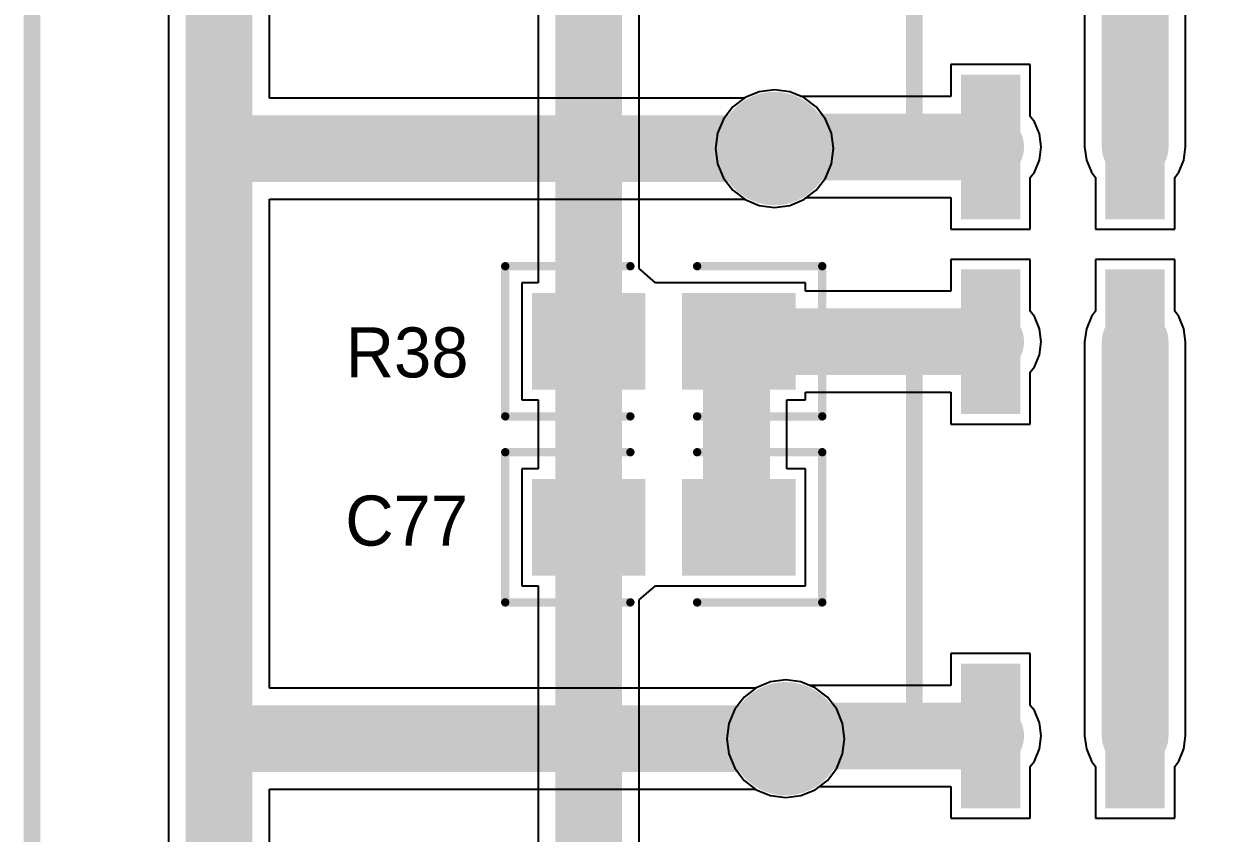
# Model space of a CAD drawing. Header units: millimetres. Extents: x 6.83 to 16.18, y 4.59 to 12.3.
# Drawn here: x 8.837 to 9.547, y 6.225 to 6.71 of the extents above; entities that cross this region are included whole.
import ezdxf

# ---------------------------------------------------------------- set-up
doc = ezdxf.new("R2010")
doc.units = ezdxf.units.MM
doc.header["$MEASUREMENT"] = 0
for name, color, linetype in [('BottomLayer', 5, 'Continuous'), ('BottomSolder', 6, 'Continuous'), ('InternalPlane1', 76, 'Continuous'), ('InternalPlane2', 16, 'Continuous'), ('MultiLayer', 9, 'Continuous'), ('TopLayer', 1, 'Continuous'), ('TopOverlay', 2, 'Continuous'), ('TopPaste', 8, 'Continuous'), ('TopSolder', 216, 'Continuous'), ('ViaHoleLayer', 16, 'Continuous')]:
    doc.layers.add(name, color=color, linetype=linetype)

# ---------------------------------------------------------------- blocks, each defined once
blk = doc.blocks.new('0805_74')
at = {"layer": 'TopLayer'}
for points in [[(-0.057, 0.05), (-0.117, 0.05), (-0.057, 0), (-0.117, 0)], [(0.033, 0.05), (-0.027, 0.05), (0.033, 0), (-0.027, 0)]]:
    blk.add_solid(points, dxfattribs=at)
at = {"layer": 'TopOverlay', "const_width": 0.005}
for points in [[(-0.137, 0.07), (-0.137, -0.02)], [(-0.062, 0.07), (-0.137, 0.07)], [(0.053, 0.07), (-0.022, 0.07)], [(0.053, 0.07), (0.053, -0.02)], [(-0.062, -0.02), (-0.137, -0.02)], [(0.053, -0.02), (-0.022, -0.02)]]:
    blk.add_lwpolyline(points, dxfattribs=at)
at = {"layer": 'TopOverlay', "const_width": 0.0025}
for points in [[(-0.13825, 0.07, 1), (-0.13575, 0.07, 1)], [(-0.13825, 0.07, 1), (-0.13575, 0.07, 1)], [(-0.06325, 0.07, 1), (-0.06075, 0.07, 1)], [(-0.02325, 0.07, 1), (-0.02075, 0.07, 1)], [(0.05175, 0.07, 1), (0.05425, 0.07, 1)], [(0.05175, 0.07, 1), (0.05425, 0.07, 1)], [(-0.13825, -0.02, 1), (-0.13575, -0.02, 1)], [(-0.13825, -0.02, 1), (-0.13575, -0.02, 1)], [(-0.06325, -0.02, 1), (-0.06075, -0.02, 1)], [(-0.02325, -0.02, 1), (-0.02075, -0.02, 1)], [(0.05175, -0.02, 1), (0.05425, -0.02, 1)], [(0.05175, -0.02, 1), (0.05425, -0.02, 1)]]:
    blk.add_lwpolyline(points, format="xyb", close=True, dxfattribs=at)
at = {"layer": 'TopPaste'}
for points in [[(-0.057, 0.05), (-0.117, 0.05), (-0.057, 0), (-0.117, 0)], [(0.033, 0.05), (-0.027, 0.05), (0.033, 0), (-0.027, 0)]]:
    blk.add_solid(points, dxfattribs=at)
at = {"layer": 'TopSolder'}
for points in [[(-0.053, 0.054), (-0.121, 0.054), (-0.053, -0.004), (-0.121, -0.004)], [(0.037, 0.054), (-0.031, 0.054), (0.037, -0.004), (-0.031, -0.004)]]:
    blk.add_solid(points, dxfattribs=at)
blk = doc.blocks.new('AXICOM_IM06_88')
at = {"layer": 'TopLayer'}
for points in [[(-0.13873, 0.0719), (-0.11117, 0.0719), (-0.13873, 0.15064), (-0.11117, 0.15064)], [(-0.01275, 0.0719), (0.01481, 0.0719), (-0.01275, 0.15064), (0.01481, 0.15064)], [(0.07387, 0.0719), (0.10143, 0.0719), (0.07387, 0.15064), (0.10143, 0.15064)], [(0.16048, 0.0719), (0.18804, 0.0719), (0.16048, 0.15064), (0.18804, 0.15064)], [(-0.13873, -0.16432), (-0.11117, -0.16432), (-0.13873, -0.08558), (-0.11117, -0.08558)], [(-0.01275, -0.16432), (0.01481, -0.16432), (-0.01275, -0.08558), (0.01481, -0.08558)], [(0.07387, -0.16432), (0.10143, -0.16432), (0.07387, -0.08558), (0.10143, -0.08558)], [(0.16048, -0.16432), (0.18804, -0.16432), (0.16048, -0.08558), (0.18804, -0.08558)]]:
    blk.add_solid(points, dxfattribs=at)
at = {"layer": 'TopOverlay', "const_width": 0.01}
for points in [[(-0.15495, 0.10005), (-0.17495, 0.10005)], [(-0.17495, 0.10005), (-0.17495, -0.11495)], [(0.22005, 0.10005), (0.20005, 0.10005)], [(0.22005, 0.10005), (0.22005, -0.11495)], [(-0.15495, -0.11495), (-0.17495, -0.09495)], [(-0.15495, -0.11495), (-0.17495, -0.11495)], [(-0.02495, -0.11495), (-0.09995, -0.11495)], [(0.22005, -0.11495), (0.20005, -0.11495)]]:
    blk.add_lwpolyline(points, dxfattribs=at)
at = {"layer": 'TopOverlay', "const_width": 0.005}
for points in [[(-0.17745, 0.10005, 1), (-0.17245, 0.10005, 1)], [(-0.17745, 0.10005, 1), (-0.17245, 0.10005, 1)], [(-0.15745, 0.10005, 1), (-0.15245, 0.10005, 1)], [(0.19755, 0.10005, 1), (0.20255, 0.10005, 1)], [(0.21755, 0.10005, 1), (0.22255, 0.10005, 1)], [(0.21755, 0.10005, 1), (0.22255, 0.10005, 1)], [(-0.17745, -0.09495, 1), (-0.17245, -0.09495, 1)], [(-0.17745, -0.11495, 1), (-0.17245, -0.11495, 1)], [(-0.17745, -0.11495, 1), (-0.17245, -0.11495, 1)], [(-0.15745, -0.11495, 1), (-0.15245, -0.11495, 1)], [(-0.15745, -0.11495, 1), (-0.15245, -0.11495, 1)], [(-0.10245, -0.11495, 1), (-0.09745, -0.11495, 1)], [(-0.02745, -0.11495, 1), (-0.02245, -0.11495, 1)], [(0.19755, -0.11495, 1), (0.20255, -0.11495, 1)], [(0.21755, -0.11495, 1), (0.22255, -0.11495, 1)], [(0.21755, -0.11495, 1), (0.22255, -0.11495, 1)]]:
    blk.add_lwpolyline(points, format="xyb", close=True, dxfattribs=at)
at = {"layer": 'TopPaste'}
for points in [[(-0.13873, 0.0719), (-0.11117, 0.0719), (-0.13873, 0.15064), (-0.11117, 0.15064)], [(-0.01275, 0.0719), (0.01481, 0.0719), (-0.01275, 0.15064), (0.01481, 0.15064)], [(0.07387, 0.0719), (0.10143, 0.0719), (0.07387, 0.15064), (0.10143, 0.15064)], [(0.16048, 0.0719), (0.18804, 0.0719), (0.16048, 0.15064), (0.18804, 0.15064)], [(-0.13873, -0.16432), (-0.11117, -0.16432), (-0.13873, -0.08558), (-0.11117, -0.08558)], [(-0.01275, -0.16432), (0.01481, -0.16432), (-0.01275, -0.08558), (0.01481, -0.08558)], [(0.07387, -0.16432), (0.10143, -0.16432), (0.07387, -0.08558), (0.10143, -0.08558)], [(0.16048, -0.16432), (0.18804, -0.16432), (0.16048, -0.08558), (0.18804, -0.08558)]]:
    blk.add_solid(points, dxfattribs=at)
at = {"layer": 'TopSolder'}
for points in [[(-0.14273, 0.0679), (-0.10717, 0.0679), (-0.14273, 0.15464), (-0.10717, 0.15464)], [(-0.01675, 0.0679), (0.01881, 0.0679), (-0.01675, 0.15464), (0.01881, 0.15464)], [(0.06987, 0.0679), (0.10543, 0.0679), (0.06987, 0.15464), (0.10543, 0.15464)], [(0.15648, 0.0679), (0.19204, 0.0679), (0.15648, 0.15464), (0.19204, 0.15464)], [(-0.14273, -0.16832), (-0.10717, -0.16832), (-0.14273, -0.08158), (-0.10717, -0.08158)], [(-0.01675, -0.16832), (0.01881, -0.16832), (-0.01675, -0.08158), (0.01881, -0.08158)], [(0.06987, -0.16832), (0.10543, -0.16832), (0.06987, -0.08158), (0.10543, -0.08158)], [(0.15648, -0.16832), (0.19204, -0.16832), (0.15648, -0.08158), (0.19204, -0.08158)]]:
    blk.add_solid(points, dxfattribs=at)
blk = doc.blocks.new('AXICOM_IM06_89')
at = {"layer": 'TopLayer'}
for points in [[(-0.13873, 0.0719), (-0.11117, 0.0719), (-0.13873, 0.15064), (-0.11117, 0.15064)], [(-0.01275, 0.0719), (0.01481, 0.0719), (-0.01275, 0.15064), (0.01481, 0.15064)], [(0.07387, 0.0719), (0.10143, 0.0719), (0.07387, 0.15064), (0.10143, 0.15064)], [(0.16048, 0.0719), (0.18804, 0.0719), (0.16048, 0.15064), (0.18804, 0.15064)], [(-0.13873, -0.16432), (-0.11117, -0.16432), (-0.13873, -0.08558), (-0.11117, -0.08558)], [(-0.01275, -0.16432), (0.01481, -0.16432), (-0.01275, -0.08558), (0.01481, -0.08558)], [(0.07387, -0.16432), (0.10143, -0.16432), (0.07387, -0.08558), (0.10143, -0.08558)], [(0.16048, -0.16432), (0.18804, -0.16432), (0.16048, -0.08558), (0.18804, -0.08558)]]:
    blk.add_solid(points, dxfattribs=at)
at = {"layer": 'TopOverlay', "const_width": 0.01}
for points in [[(-0.15495, 0.10005), (-0.17495, 0.10005)], [(-0.17495, 0.10005), (-0.17495, -0.11495)], [(0.22005, 0.10005), (0.20005, 0.10005)], [(0.22005, 0.10005), (0.22005, -0.11495)], [(-0.15495, -0.11495), (-0.17495, -0.09495)], [(-0.15495, -0.11495), (-0.17495, -0.11495)], [(-0.02495, -0.11495), (-0.09995, -0.11495)], [(0.22005, -0.11495), (0.20005, -0.11495)]]:
    blk.add_lwpolyline(points, dxfattribs=at)
at = {"layer": 'TopOverlay', "const_width": 0.005}
for points in [[(-0.17745, 0.10005, 1), (-0.17245, 0.10005, 1)], [(-0.17745, 0.10005, 1), (-0.17245, 0.10005, 1)], [(-0.15745, 0.10005, 1), (-0.15245, 0.10005, 1)], [(0.19755, 0.10005, 1), (0.20255, 0.10005, 1)], [(0.21755, 0.10005, 1), (0.22255, 0.10005, 1)], [(0.21755, 0.10005, 1), (0.22255, 0.10005, 1)], [(-0.17745, -0.09495, 1), (-0.17245, -0.09495, 1)], [(-0.17745, -0.11495, 1), (-0.17245, -0.11495, 1)], [(-0.17745, -0.11495, 1), (-0.17245, -0.11495, 1)], [(-0.15745, -0.11495, 1), (-0.15245, -0.11495, 1)], [(-0.15745, -0.11495, 1), (-0.15245, -0.11495, 1)], [(-0.10245, -0.11495, 1), (-0.09745, -0.11495, 1)], [(-0.02745, -0.11495, 1), (-0.02245, -0.11495, 1)], [(0.19755, -0.11495, 1), (0.20255, -0.11495, 1)], [(0.21755, -0.11495, 1), (0.22255, -0.11495, 1)], [(0.21755, -0.11495, 1), (0.22255, -0.11495, 1)]]:
    blk.add_lwpolyline(points, format="xyb", close=True, dxfattribs=at)
at = {"layer": 'TopPaste'}
for points in [[(-0.13873, 0.0719), (-0.11117, 0.0719), (-0.13873, 0.15064), (-0.11117, 0.15064)], [(-0.01275, 0.0719), (0.01481, 0.0719), (-0.01275, 0.15064), (0.01481, 0.15064)], [(0.07387, 0.0719), (0.10143, 0.0719), (0.07387, 0.15064), (0.10143, 0.15064)], [(0.16048, 0.0719), (0.18804, 0.0719), (0.16048, 0.15064), (0.18804, 0.15064)], [(-0.13873, -0.16432), (-0.11117, -0.16432), (-0.13873, -0.08558), (-0.11117, -0.08558)], [(-0.01275, -0.16432), (0.01481, -0.16432), (-0.01275, -0.08558), (0.01481, -0.08558)], [(0.07387, -0.16432), (0.10143, -0.16432), (0.07387, -0.08558), (0.10143, -0.08558)], [(0.16048, -0.16432), (0.18804, -0.16432), (0.16048, -0.08558), (0.18804, -0.08558)]]:
    blk.add_solid(points, dxfattribs=at)
at = {"layer": 'TopSolder'}
for points in [[(-0.14273, 0.0679), (-0.10717, 0.0679), (-0.14273, 0.15464), (-0.10717, 0.15464)], [(-0.01675, 0.0679), (0.01881, 0.0679), (-0.01675, 0.15464), (0.01881, 0.15464)], [(0.06987, 0.0679), (0.10543, 0.0679), (0.06987, 0.15464), (0.10543, 0.15464)], [(0.15648, 0.0679), (0.19204, 0.0679), (0.15648, 0.15464), (0.19204, 0.15464)], [(-0.14273, -0.16832), (-0.10717, -0.16832), (-0.14273, -0.08158), (-0.10717, -0.08158)], [(-0.01675, -0.16832), (0.01881, -0.16832), (-0.01675, -0.08158), (0.01881, -0.08158)], [(0.06987, -0.16832), (0.10543, -0.16832), (0.06987, -0.08158), (0.10543, -0.08158)], [(0.15648, -0.16832), (0.19204, -0.16832), (0.15648, -0.08158), (0.19204, -0.08158)]]:
    blk.add_solid(points, dxfattribs=at)
blk = doc.blocks.new('0805_158')
at = {"layer": 'TopLayer'}
for points in [[(0.03, 0.025), (-0.03, 0.025), (0.03, -0.025), (-0.03, -0.025)], [(0.12, 0.025), (0.06, 0.025), (0.12, -0.025), (0.06, -0.025)]]:
    blk.add_solid(points, dxfattribs=at)
at = {"layer": 'TopOverlay', "const_width": 0.005}
for points in [[(0.025, 0.045), (-0.05, 0.045)], [(-0.05, 0.045), (-0.05, -0.045)], [(0.14, 0.045), (0.065, 0.045)], [(0.14, 0.045), (0.14, -0.045)], [(0.025, -0.045), (-0.05, -0.045)], [(0.14, -0.045), (0.065, -0.045)]]:
    blk.add_lwpolyline(points, dxfattribs=at)
at = {"layer": 'TopOverlay', "const_width": 0.0025}
for points in [[(-0.05125, 0.045, 1), (-0.04875, 0.045, 1)], [(-0.05125, 0.045, 1), (-0.04875, 0.045, 1)], [(0.02375, 0.045, 1), (0.02625, 0.045, 1)], [(0.06375, 0.045, 1), (0.06625, 0.045, 1)], [(0.13875, 0.045, 1), (0.14125, 0.045, 1)], [(0.13875, 0.045, 1), (0.14125, 0.045, 1)], [(-0.05125, -0.045, 1), (-0.04875, -0.045, 1)], [(-0.05125, -0.045, 1), (-0.04875, -0.045, 1)], [(0.02375, -0.045, 1), (0.02625, -0.045, 1)], [(0.06375, -0.045, 1), (0.06625, -0.045, 1)], [(0.13875, -0.045, 1), (0.14125, -0.045, 1)], [(0.13875, -0.045, 1), (0.14125, -0.045, 1)]]:
    blk.add_lwpolyline(points, format="xyb", close=True, dxfattribs=at)
at = {"layer": 'TopPaste'}
for points in [[(0.03, 0.025), (-0.03, 0.025), (0.03, -0.025), (-0.03, -0.025)], [(0.12, 0.025), (0.06, 0.025), (0.12, -0.025), (0.06, -0.025)]]:
    blk.add_solid(points, dxfattribs=at)
at = {"layer": 'TopSolder'}
for points in [[(0.034, 0.029), (-0.034, 0.029), (0.034, -0.029), (-0.034, -0.029)], [(0.124, 0.029), (0.056, 0.029), (0.124, -0.029), (0.056, -0.029)]]:
    blk.add_solid(points, dxfattribs=at)

msp = doc.modelspace()

# ---------------------------------------------------------------- linework, layer by layer
at = {"layer": 'BottomLayer'}
for p, q in [((8.92364, 6.98961), (8.92364, 5.92752)), ((8.98416, 6.66519), (8.98416, 6.95935)), ((9.26874, 6.66519), (8.98416, 6.66519)), ((9.26914, 6.66551), (9.26874, 6.66519)), ((9.27766, 6.66903), (9.26914, 6.66551)), ((9.28679, 6.67024), (9.27766, 6.66903)), ((9.29593, 6.66903), (9.28679, 6.67024)), ((9.30445, 6.66551), (9.29593, 6.66903)), ((9.31176, 6.6599), (9.30445, 6.66551)), ((9.31737, 6.65259), (9.31176, 6.6599)), ((9.32089, 6.64407), (9.31737, 6.65259)), ((9.3221, 6.63494), (9.32089, 6.64407)), ((9.32089, 6.6258), (9.3221, 6.63494)), ((9.31737, 6.61728), (9.32089, 6.6258)), ((9.31176, 6.60997), (9.31737, 6.61728)), ((9.30445, 6.60436), (9.31176, 6.60997)), ((8.98416, 6.31148), (8.98416, 6.60468)), ((8.98416, 6.60468), (9.26874, 6.60468)), ((9.26874, 6.60468), (9.26914, 6.60436)), ((9.26914, 6.60436), (9.27766, 6.60084)), ((9.29593, 6.60084), (9.30445, 6.60436)), ((9.27766, 6.60084), (9.28679, 6.59963)), ((9.28679, 6.59963), (9.29593, 6.60084)), ((9.27546, 6.31148), (8.98416, 6.31148)), ((9.27587, 6.3118), (9.27546, 6.31148)), ((9.28439, 6.31532), (9.27587, 6.3118)), ((9.29352, 6.31653), (9.28439, 6.31532)), ((9.30266, 6.31532), (9.29352, 6.31653)), ((9.31117, 6.3118), (9.30266, 6.31532)), ((9.31849, 6.30619), (9.31117, 6.3118)), ((9.3241, 6.29888), (9.31849, 6.30619)), ((9.32762, 6.29036), (9.3241, 6.29888)), ((9.32882, 6.28123), (9.32762, 6.29036)), ((9.32762, 6.27209), (9.32882, 6.28123)), ((9.3241, 6.26357), (9.32762, 6.27209)), ((9.31849, 6.25626), (9.3241, 6.26357)), ((9.31117, 6.25065), (9.31849, 6.25626)), ((8.98416, 5.95778), (8.98416, 6.25097)), ((8.98416, 6.25097), (9.27546, 6.25097)), ((9.27546, 6.25097), (9.27587, 6.25065)), ((9.27587, 6.25065), (9.28439, 6.24713)), ((9.28439, 6.24713), (9.29352, 6.24592)), ((9.29352, 6.24592), (9.30266, 6.24713)), ((9.30266, 6.24713), (9.31117, 6.25065))]:
    msp.add_line(p, q, dxfattribs=at)
at = {"layer": 'BottomLayer', "const_width": 0.04}
for points in [[(8.9539, 5.92752), (8.9539, 6.98961)], [(8.95746, 6.63494), (9.28679, 6.63494)], [(8.95615, 6.28123), (9.29352, 6.28123)]]:
    msp.add_lwpolyline(points, dxfattribs=at)
at = {"layer": 'BottomLayer'}
for points, const_width in [([(9.27429, 6.63494, 1), (9.29929, 6.63494, 1)], 0.025), ([(8.94746, 6.63494, 1), (8.96746, 6.63494, 1)], 0.02), ([(9.27679, 6.63494, 1), (9.29679, 6.63494, 1)], 0.02), ([(9.28102, 6.28123, 1), (9.30602, 6.28123, 1)], 0.025), ([(8.94615, 6.28123, 1), (8.96615, 6.28123, 1)], 0.02), ([(9.28352, 6.28123, 1), (9.30352, 6.28123, 1)], 0.02)]:
    msp.add_lwpolyline(points, format="xyb", close=True, dxfattribs=dict(at, const_width=const_width))
at = {"layer": 'BottomSolder', "const_width": 0.029}
for points in [[(9.27229, 6.63494, 1), (9.30129, 6.63494, 1)], [(9.27902, 6.28123, 1), (9.30802, 6.28123, 1)]]:
    msp.add_lwpolyline(points, format="xyb", close=True, dxfattribs=at)
at = {"layer": 'InternalPlane1', "const_width": 0.034}
for points in [[(9.26979, 6.63494, 1), (9.30379, 6.63494, 1)], [(9.27652, 6.28123, 1), (9.31052, 6.28123, 1)]]:
    msp.add_lwpolyline(points, format="xyb", close=True, dxfattribs=at)
at = {"layer": 'InternalPlane2', "const_width": 0.034}
for points in [[(9.26979, 6.63494, 1), (9.30379, 6.63494, 1)], [(9.27652, 6.28123, 1), (9.31052, 6.28123, 1)]]:
    msp.add_lwpolyline(points, format="xyb", close=True, dxfattribs=at)
at = {"layer": 'MultiLayer', "const_width": 0.025}
for points in [[(9.27429, 6.63494, 1), (9.29929, 6.63494, 1)], [(9.28102, 6.28123, 1), (9.30602, 6.28123, 1)]]:
    msp.add_lwpolyline(points, format="xyb", close=True, dxfattribs=at)
at = {"layer": 'TopLayer'}
for p, q in [((9.47269, 6.87213), (9.47269, 6.63591)), ((9.53321, 6.63591), (9.53321, 6.87213)), ((9.14516, 6.72567), (9.14516, 6.55444)), ((9.20568, 6.56297), (9.20568, 6.71715)), ((9.44012, 6.68528), (9.39256, 6.68528)), ((9.39256, 6.68528), (9.39256, 6.66616)), ((9.44012, 6.6542), (9.44012, 6.68528)), ((9.26914, 6.66551), (9.26183, 6.6599)), ((9.27766, 6.66903), (9.26914, 6.66551)), ((9.28679, 6.67024), (9.27766, 6.66903)), ((9.29593, 6.66903), (9.28679, 6.67024)), ((9.30286, 6.66616), (9.29593, 6.66903)), ((9.39256, 6.66616), (9.30286, 6.66616)), ((9.26183, 6.6599), (9.25622, 6.65259)), ((9.25622, 6.65259), (9.2527, 6.64407)), ((9.44254, 6.65104), (9.44012, 6.6542)), ((9.44557, 6.64374), (9.44254, 6.65104)), ((9.2527, 6.64407), (9.25149, 6.63494)), ((9.4466, 6.63591), (9.44557, 6.64374)), ((9.25149, 6.63494), (9.2527, 6.6258)), ((9.44557, 6.62807), (9.4466, 6.63591)), ((9.47269, 6.63591), (9.47373, 6.62807)), ((9.53218, 6.62807), (9.53321, 6.63591)), ((9.2527, 6.6258), (9.25622, 6.61728)), ((9.44254, 6.62078), (9.44557, 6.62807)), ((9.47373, 6.62807), (9.47675, 6.62078)), ((9.52916, 6.62078), (9.53218, 6.62807)), ((9.25622, 6.61728), (9.26183, 6.60997)), ((9.44012, 6.61761), (9.44254, 6.62078)), ((9.44012, 6.58654), (9.44012, 6.61761)), ((9.47675, 6.62078), (9.47917, 6.61761)), ((9.47917, 6.61761), (9.47917, 6.58654)), ((9.52673, 6.61761), (9.52916, 6.62078)), ((9.52673, 6.58654), (9.52673, 6.61761)), ((9.26183, 6.60997), (9.26914, 6.60436)), ((9.26914, 6.60436), (9.27766, 6.60084)), ((9.29593, 6.60084), (9.30445, 6.60436)), ((9.30445, 6.60436), (9.30612, 6.60565)), ((9.30612, 6.60565), (9.39256, 6.60565)), ((9.39256, 6.60565), (9.39256, 6.58654)), ((9.27766, 6.60084), (9.28679, 6.59963)), ((9.28679, 6.59963), (9.29593, 6.60084)), ((9.39256, 6.58654), (9.44012, 6.58654)), ((9.47917, 6.58654), (9.52673, 6.58654)), ((9.44012, 6.56852), (9.39256, 6.56852)), ((9.39256, 6.56852), (9.39256, 6.54941)), ((9.44012, 6.53744), (9.44012, 6.56852)), ((9.52673, 6.56852), (9.47917, 6.56852)), ((9.47917, 6.56852), (9.47917, 6.53744)), ((9.52673, 6.53744), (9.52673, 6.56852)), ((9.21542, 6.55444), (9.20568, 6.56297)), ((9.14516, 6.55444), (9.13542, 6.55444)), ((9.13542, 6.55444), (9.13542, 6.48444)), ((9.22542, 6.55444), (9.21542, 6.55444)), ((9.22723, 6.55444), (9.22542, 6.55444)), ((9.30542, 6.55444), (9.22723, 6.55444)), ((9.30542, 6.54941), (9.30542, 6.55444)), ((9.39256, 6.54941), (9.30542, 6.54941)), ((9.44254, 6.53428), (9.44012, 6.53744)), ((9.47917, 6.53744), (9.47675, 6.53428)), ((9.52916, 6.53428), (9.52673, 6.53744)), ((9.44557, 6.52699), (9.44254, 6.53428)), ((9.47675, 6.53428), (9.47373, 6.52699)), ((9.53218, 6.52699), (9.52916, 6.53428)), ((9.4466, 6.51915), (9.44557, 6.52699)), ((9.47373, 6.52699), (9.47269, 6.51915)), ((9.53321, 6.51915), (9.53218, 6.52699)), ((9.44557, 6.51132), (9.4466, 6.51915)), ((9.47269, 6.51915), (9.47269, 6.28293)), ((9.53321, 6.28293), (9.53321, 6.51915)), ((9.44254, 6.50403), (9.44557, 6.51132)), ((9.44012, 6.50086), (9.44254, 6.50403)), ((9.44012, 6.46978), (9.44012, 6.50086)), ((9.30542, 6.48444), (9.30542, 6.4889)), ((9.30542, 6.4889), (9.39256, 6.4889)), ((9.39256, 6.4889), (9.39256, 6.46978)), ((9.13542, 6.48444), (9.14516, 6.48444)), ((9.14516, 6.48444), (9.14516, 6.44294)), ((9.29428, 6.44294), (9.29428, 6.48444)), ((9.29428, 6.48444), (9.30542, 6.48444)), ((9.39256, 6.46978), (9.44012, 6.46978)), ((9.14516, 6.44294), (9.13542, 6.44294)), ((9.13542, 6.44294), (9.13542, 6.37294)), ((9.30542, 6.44294), (9.29428, 6.44294)), ((9.30542, 6.37294), (9.30542, 6.44294)), ((9.13542, 6.37294), (9.14516, 6.37294)), ((9.14516, 6.37294), (9.14516, 6.20128)), ((9.20568, 6.36442), (9.21542, 6.37294)), ((9.21542, 6.37294), (9.22542, 6.37294)), ((9.22542, 6.37294), (9.22723, 6.37294)), ((9.22723, 6.37294), (9.30542, 6.37294)), ((9.20568, 6.2098), (9.20568, 6.36442)), ((9.44012, 6.3323), (9.39256, 6.3323)), ((9.39256, 6.3323), (9.39256, 6.31319)), ((9.44012, 6.30122), (9.44012, 6.3323)), ((9.27587, 6.3118), (9.26856, 6.30619)), ((9.28439, 6.31532), (9.27587, 6.3118)), ((9.29352, 6.31653), (9.28439, 6.31532)), ((9.30266, 6.31532), (9.29352, 6.31653)), ((9.30781, 6.31319), (9.30266, 6.31532)), ((9.39256, 6.31319), (9.30781, 6.31319)), ((9.26856, 6.30619), (9.26295, 6.29888)), ((9.26295, 6.29888), (9.25942, 6.29036)), ((9.44254, 6.29806), (9.44012, 6.30122)), ((9.44557, 6.29077), (9.44254, 6.29806)), ((9.25942, 6.29036), (9.25822, 6.28123)), ((9.4466, 6.28293), (9.44557, 6.29077)), ((9.44557, 6.2751), (9.4466, 6.28293)), ((9.47269, 6.28293), (9.47373, 6.2751)), ((9.53218, 6.2751), (9.53321, 6.28293)), ((9.25822, 6.28123), (9.25942, 6.27209)), ((9.44254, 6.2678), (9.44557, 6.2751)), ((9.47373, 6.2751), (9.47675, 6.2678)), ((9.52916, 6.2678), (9.53218, 6.2751)), ((9.25942, 6.27209), (9.26295, 6.26357)), ((9.44012, 6.26464), (9.44254, 6.2678)), ((9.47675, 6.2678), (9.47917, 6.26464)), ((9.52673, 6.26464), (9.52916, 6.2678)), ((9.26295, 6.26357), (9.26856, 6.25626)), ((9.44012, 6.23356), (9.44012, 6.26464)), ((9.47917, 6.26464), (9.47917, 6.23356)), ((9.52673, 6.23356), (9.52673, 6.26464)), ((9.26856, 6.25626), (9.27587, 6.25065)), ((9.27587, 6.25065), (9.28439, 6.24713)), ((9.28439, 6.24713), (9.29352, 6.24592)), ((9.29352, 6.24592), (9.30266, 6.24713)), ((9.30266, 6.24713), (9.31117, 6.25065)), ((9.31117, 6.25065), (9.31381, 6.25267)), ((9.31381, 6.25267), (9.39256, 6.25267)), ((9.39256, 6.25267), (9.39256, 6.23356)), ((9.39256, 6.23356), (9.44012, 6.23356)), ((9.47917, 6.23356), (9.52673, 6.23356))]:
    msp.add_line(p, q, dxfattribs=at)
for points, const_width in [([(9.50295, 6.63591), (9.50295, 6.87213)], 0.04), ([(9.17542, 6.51944), (9.17542, 6.76067)], 0.04), ([(9.2876, 6.63591), (9.41634, 6.63591)], 0.04), ([(9.50295, 6.62895), (9.50295, 6.63591)], 0.01), ([(9.17542, 6.40794), (9.17542, 6.51944)], 0.04), ([(9.26402, 6.51915), (9.41634, 6.51915)], 0.04), ([(9.26402, 6.41152), (9.26402, 6.51915)], 0.04), ([(9.50295, 6.28293), (9.50295, 6.51915)], 0.04), ([(9.17542, 6.16628), (9.17542, 6.40794)], 0.04), ([(9.28928, 6.28293), (9.41634, 6.28293)], 0.04), ([(9.50295, 6.28181), (9.50295, 6.28293)], 0.01)]:
    msp.add_lwpolyline(points, dxfattribs=dict(at, const_width=const_width))
for points, const_width in [([(9.27429, 6.63494, 1), (9.29929, 6.63494, 1)], 0.025), ([(9.2776, 6.63591, 1), (9.2976, 6.63591, 1)], 0.02), ([(9.40634, 6.63591, 1), (9.42634, 6.63591, 1)], 0.02), ([(9.49295, 6.63591, 1), (9.51295, 6.63591, 1)], 0.02), ([(9.50045, 6.63591, 1), (9.50545, 6.63591, 1)], 0.005), ([(9.50045, 6.62895, 1), (9.50545, 6.62895, 1)], 0.005), ([(9.16542, 6.51944, 1), (9.18542, 6.51944, 1)], 0.02), ([(9.16542, 6.51944, 1), (9.18542, 6.51944, 1)], 0.02), ([(9.25402, 6.51915, 1), (9.27402, 6.51915, 1)], 0.02), ([(9.25402, 6.51915, 1), (9.27402, 6.51915, 1)], 0.02), ([(9.40634, 6.51915, 1), (9.42634, 6.51915, 1)], 0.02), ([(9.49295, 6.51915, 1), (9.51295, 6.51915, 1)], 0.02), ([(9.25402, 6.41152, 1), (9.27402, 6.41152, 1)], 0.02), ([(9.16542, 6.40794, 1), (9.18542, 6.40794, 1)], 0.02), ([(9.16542, 6.40794, 1), (9.18542, 6.40794, 1)], 0.02), ([(9.28102, 6.28123, 1), (9.30602, 6.28123, 1)], 0.025), ([(9.27928, 6.28293, 1), (9.29928, 6.28293, 1)], 0.02), ([(9.40634, 6.28293, 1), (9.42634, 6.28293, 1)], 0.02), ([(9.49295, 6.28293, 1), (9.51295, 6.28293, 1)], 0.02), ([(9.50045, 6.28293, 1), (9.50545, 6.28293, 1)], 0.005), ([(9.50045, 6.28181, 1), (9.50545, 6.28181, 1)], 0.005)]:
    msp.add_lwpolyline(points, format="xyb", close=True, dxfattribs=dict(at, const_width=const_width))
at = {"layer": 'TopOverlay', "const_width": 0.01}
msp.add_lwpolyline([(8.84181, 5.46209), (8.84181, 8.81209)], dxfattribs=at)
at = {"layer": 'TopSolder', "const_width": 0.029}
for points in [[(9.27229, 6.63494, 1), (9.30129, 6.63494, 1)], [(9.27902, 6.28123, 1), (9.30802, 6.28123, 1)]]:
    msp.add_lwpolyline(points, format="xyb", close=True, dxfattribs=at)
at = {"layer": 'ViaHoleLayer', "const_width": 0.014}
for points in [[(9.27979, 6.63494, 1), (9.29379, 6.63494, 1)], [(9.28652, 6.28123, 1), (9.30052, 6.28123, 1)]]:
    msp.add_lwpolyline(points, format="xyb", close=True, dxfattribs=at)

# ---------------------------------------------------------------- block references
at = {"rotation": 180}
for name, p in [('AXICOM_IM06_89', (9.5906, 6.74718)), ('0805_74', (9.17842, 6.54444)), ('AXICOM_IM06_88', (9.5906, 6.3942)), ('0805_158', (9.26542, 6.40794))]:
    msp.add_blockref(name, p, dxfattribs=at)

# ---------------------------------------------------------------- texts
at = {"layer": 'TopOverlay'}
for s, p in [('R38', (9.02979, 6.49777)), ('C77', (9.02955, 6.39697))]:
    msp.add_text(s, height=0.03, dxfattribs=at).set_placement(p)

doc.saveas('drawing.dxf')
